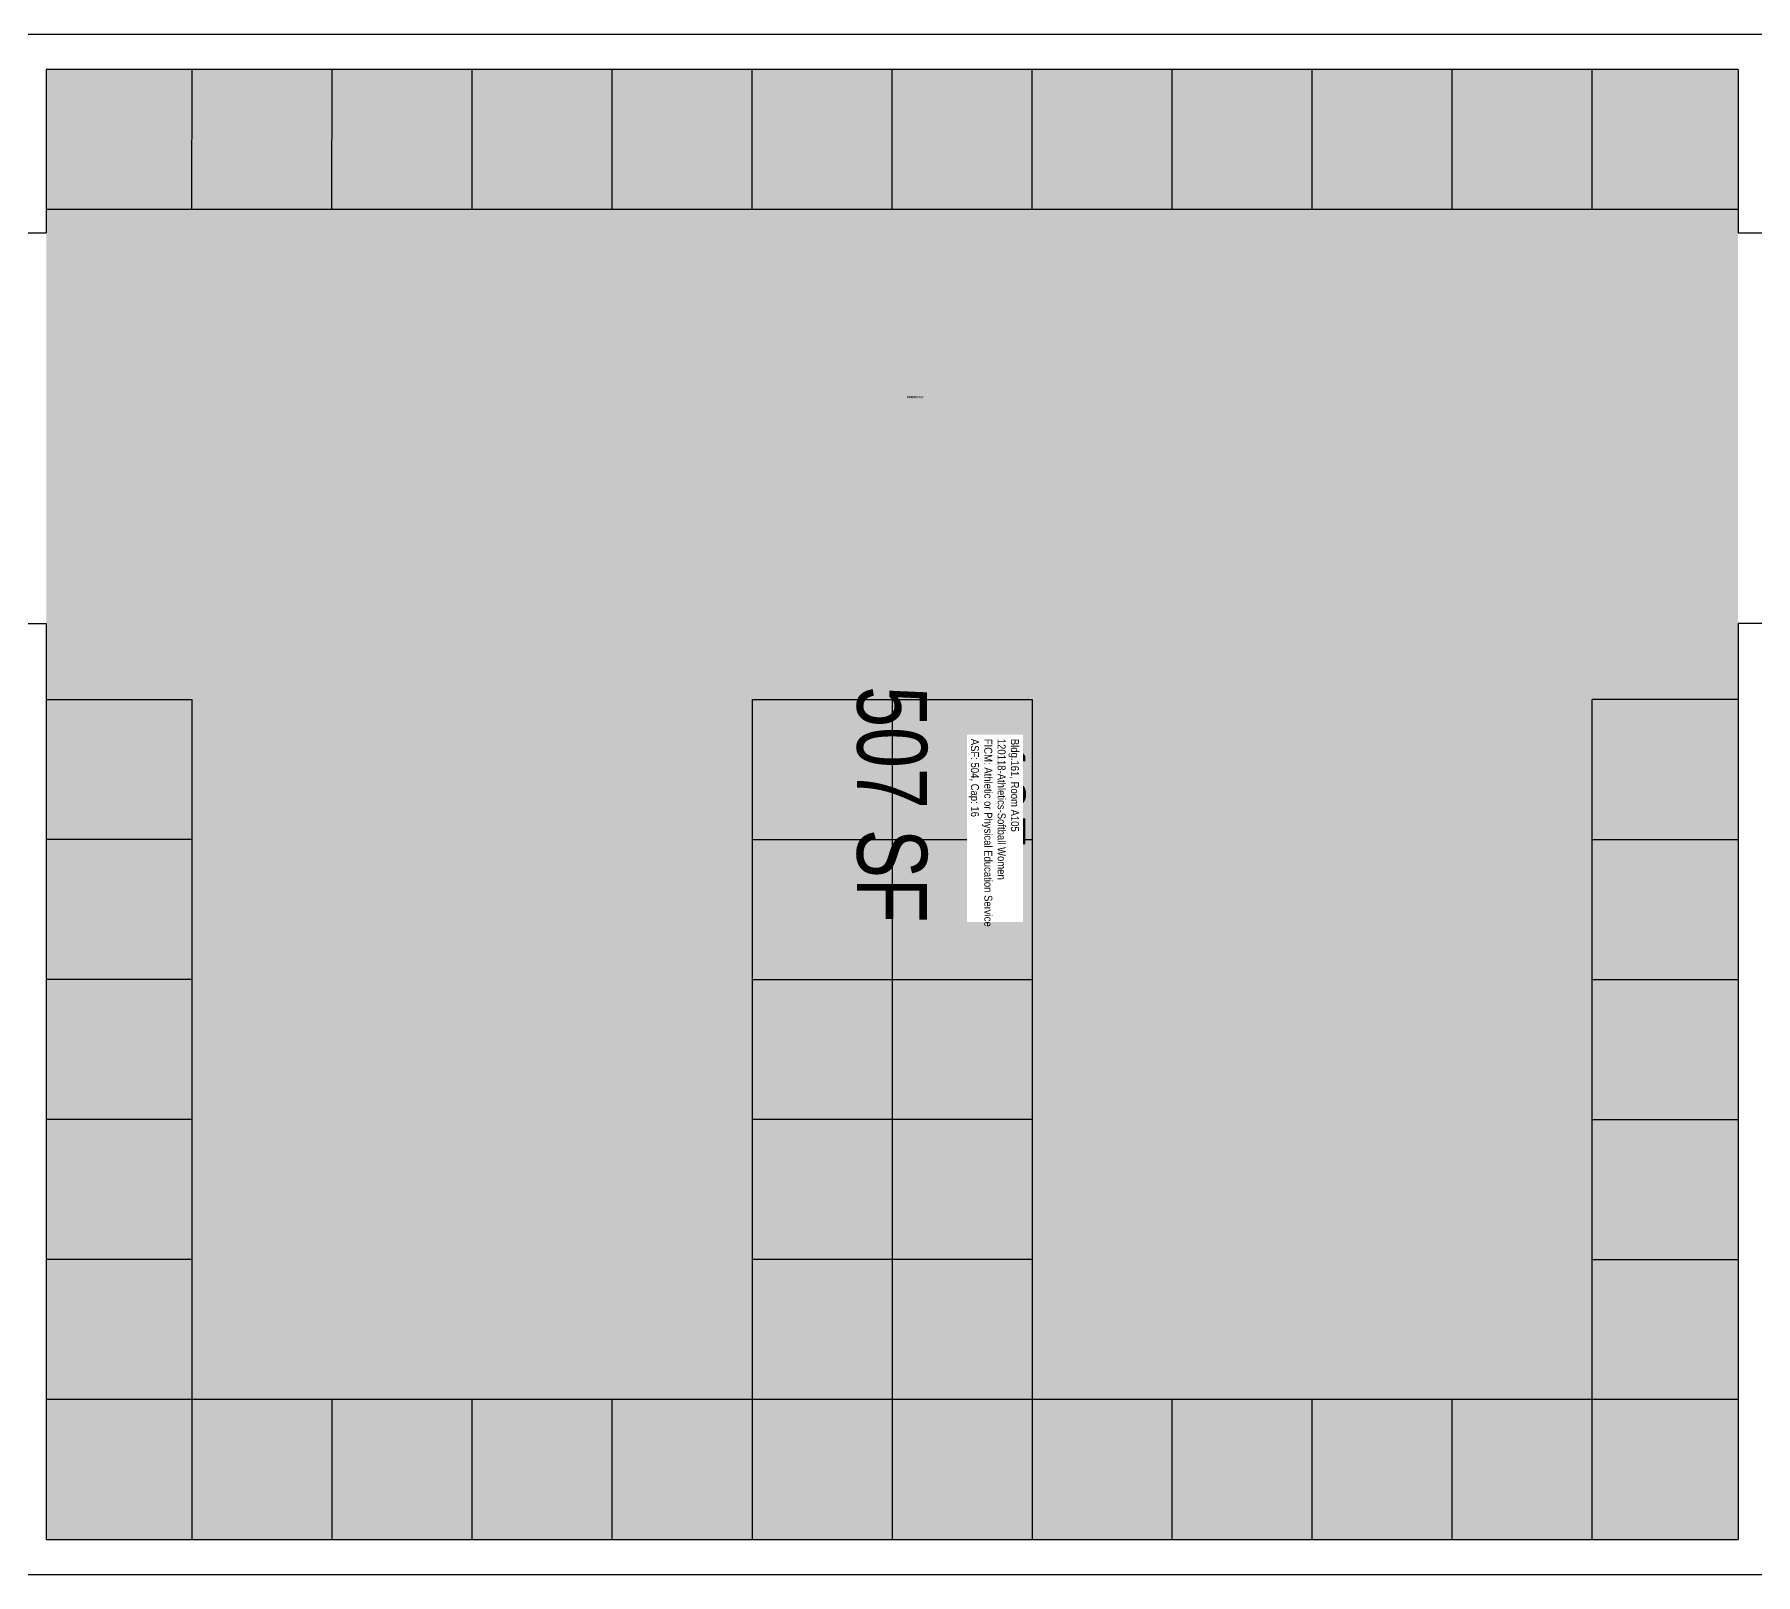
# Model space of a CAD drawing. Header units: inches. Extents: x 0 to 852, y -42 to 302.
# Drawn here: x 286 to 581, y 0 to 264 of the extents above; entities that cross this region are included whole.
import ezdxf
from ezdxf.enums import TextEntityAlignment as Align

# ---------------------------------------------------------------- set-up
doc = ezdxf.new("R2010")
doc.units = ezdxf.units.IN
doc.header["$LTSCALE"] = 10
doc.header["$MEASUREMENT"] = 0
for name, color, linetype in [('A-FLOR', 3, 'CONTINUOUS'), ('A-IDEN-RNUM', 7, 'CONTINUOUS'), ('A-IDEN-SNUM', 4, 'CONTINUOUS'), ('A-IDEN-VNUM', 4, 'CONTINUOUS'), ('A-WALL', 5, 'CONTINUOUS'), ('AREA-TEXT', 3, 'CONTINUOUS'), ('Rooms-Category-Color', 7, 'CONTINUOUS'), ('Rooms-College-Color', 7, 'CONTINUOUS'), ('Rooms-Department-Color', 7, 'CONTINUOUS'), ('Rooms-Division-Color', 7, 'CONTINUOUS'), ('Rooms-Information', 7, 'CONTINUOUS')]:
    doc.layers.add(name, color=color, linetype=linetype)
doc.styles.add('CP_AREA', font='arial.ttf', dxfattribs={"height": 15})
doc.styles.add('CP_ROOMSNUMBER', font='arial.ttf', dxfattribs={"height": 1})
doc.styles.add('CP_ROOMVNUMBER', font='arial.ttf', dxfattribs={"width": 0.85, "height": 0.075})

msp = doc.modelspace()

# ---------------------------------------------------------------- hatches: boundary and pattern name
at = {"layer": 'Rooms-Category-Color', "true_color": 0xfbafa2}
msp.add_hatch(color=21, dxfattribs=at).paths.add_polyline_path([(578.01, 258), (288.02, 258), (288.02, 6), (578.01, 6)])
at = {"layer": 'Rooms-College-Color', "true_color": 0xffff64}
msp.add_hatch(color=51, dxfattribs=at).paths.add_polyline_path([(578.01, 258), (288.02, 258), (288.02, 6), (578.01, 6)])
at = {"layer": 'Rooms-Department-Color', "true_color": 0x604aed}
msp.add_hatch(color=173, dxfattribs=at).paths.add_polyline_path([(578.01, 258), (288.02, 258), (288.02, 6), (578.01, 6)])
at = {"layer": 'Rooms-Division-Color', "true_color": 0x604aed}
msp.add_hatch(color=173, dxfattribs=at).paths.add_polyline_path([(578.01, 258), (288.02, 258), (288.02, 6), (578.01, 6)])

# ---------------------------------------------------------------- linework, layer by layer
at = {"layer": 'A-FLOR', "linetype": 'Continuous', "ltscale": 6}
for p, q in [((313.01, 234), (313.02, 258)), ((337.01, 234), (337.02, 258)), ((361.01, 234), (361.02, 258)), ((385.01, 234), (385.02, 258)), ((409.01, 234), (409.02, 258)), ((433.01, 234), (433.02, 258)), ((457.01, 234), (457.02, 258)), ((481.01, 234), (481.02, 258)), ((505.01, 234), (505.02, 258)), ((529.01, 234), (529.02, 258)), ((553.01, 234), (553.02, 258)), ((578.01, 234), (288.01, 234)), ((288.02, 150), (313.02, 150)), ((313.02, 6), (313.02, 150)), ((409.02, 150), (409.02, 6)), ((409.02, 150), (457.02, 150)), ((433.02, 150), (433.01, 6)), ((457.02, 150), (457.02, 6)), ((553.02, 6), (553.02, 150)), ((578.01, 150), (553.02, 150)), ((313.02, 126), (288.02, 126)), ((409.02, 126), (457.02, 126)), ((553.02, 126), (578.01, 126)), ((313.02, 102), (288.02, 102)), ((409.02, 102), (457.02, 102)), ((553.02, 102), (578.01, 102)), ((313.02, 78), (288.02, 78)), ((457.02, 78), (409.02, 78)), ((553.02, 78), (578.01, 78)), ((313.02, 54), (288.02, 54)), ((457.02, 54), (409.02, 54)), ((553.02, 54), (578.01, 54)), ((578.01, 30), (288.02, 30)), ((337.02, 6), (337.02, 30)), ((361.02, 6), (361.02, 30)), ((385.02, 6), (385.02, 30)), ((481.02, 6), (481.02, 30)), ((505.02, 6), (505.02, 30)), ((529.02, 6), (529.02, 30))]:
    msp.add_line(p, q, dxfattribs=at)
at = {"layer": 'A-WALL', "linetype": 'Continuous', "ltscale": 24}
for p, q in [((628.73, 264), (0, 264)), ((288.02, 258), (288.02, 230)), ((578.01, 258), (288.02, 258)), ((578.01, 258), (578.01, 230)), ((282.02, 230), (288.02, 230)), ((578.01, 230), (584.01, 230)), ((282.02, 163.02), (288.02, 163.02)), ((288.02, 163.02), (288.02, 6)), ((664, 163), (578.01, 163)), ((578.01, 163), (578.01, 6)), ((288.02, 6), (578.01, 6)), ((0, 0), (665.9, 0))]:
    msp.add_line(p, q, dxfattribs=at)

# ---------------------------------------------------------------- texts
at = {"layer": 'A-IDEN-RNUM', "style": 'CP_ROOMSNUMBER'}
msp.add_text('0105-00', height=0.36, dxfattribs=at).set_placement((435.56, 201.65))
at = {"layer": 'A-IDEN-SNUM', "style": 'CP_ROOMSNUMBER'}
msp.add_text('1610A10500', height=0.36, dxfattribs=at).set_placement((435.56, 201.65))
at = {"layer": 'A-IDEN-VNUM', "insert": (446.11, 143.26), "char_height": 9.6, "width": 20.0367, "attachment_point": 7, "rotation": 270, "style": 'CP_ROOMVNUMBER'}
msp.add_mtext('105', dxfattribs=at)
at = {"layer": 'AREA-TEXT', "style": 'CP_AREA', "width": 0.75}
msp.add_text('507 SF', height=12, rotation=270, dxfattribs=at).set_placement((433.02, 132), align=Align.MIDDLE_CENTER)

# ---------------------------------------------------------------- next in the draw order: texts
at = {"layer": 'Rooms-Information', "insert": (446.11, 143.26), "char_height": 1.37143, "width": 30.72, "attachment_point": 7, "rotation": 270, "style": 'CP_ROOMVNUMBER', "bg_fill": 3, "box_fill_scale": 1.5, "bg_fill_color": 256, "bg_fill_true_color": 13158600, "bg_fill_transparency": 0}
msp.add_mtext('Bldg.161, Room A105^M^J120118-Athletics-Softball Women^M^JFICM: Athletic or Physical Education Service^M^JASF: 504, Cap: 16', dxfattribs=at)

doc.saveas('drawing.dxf')
